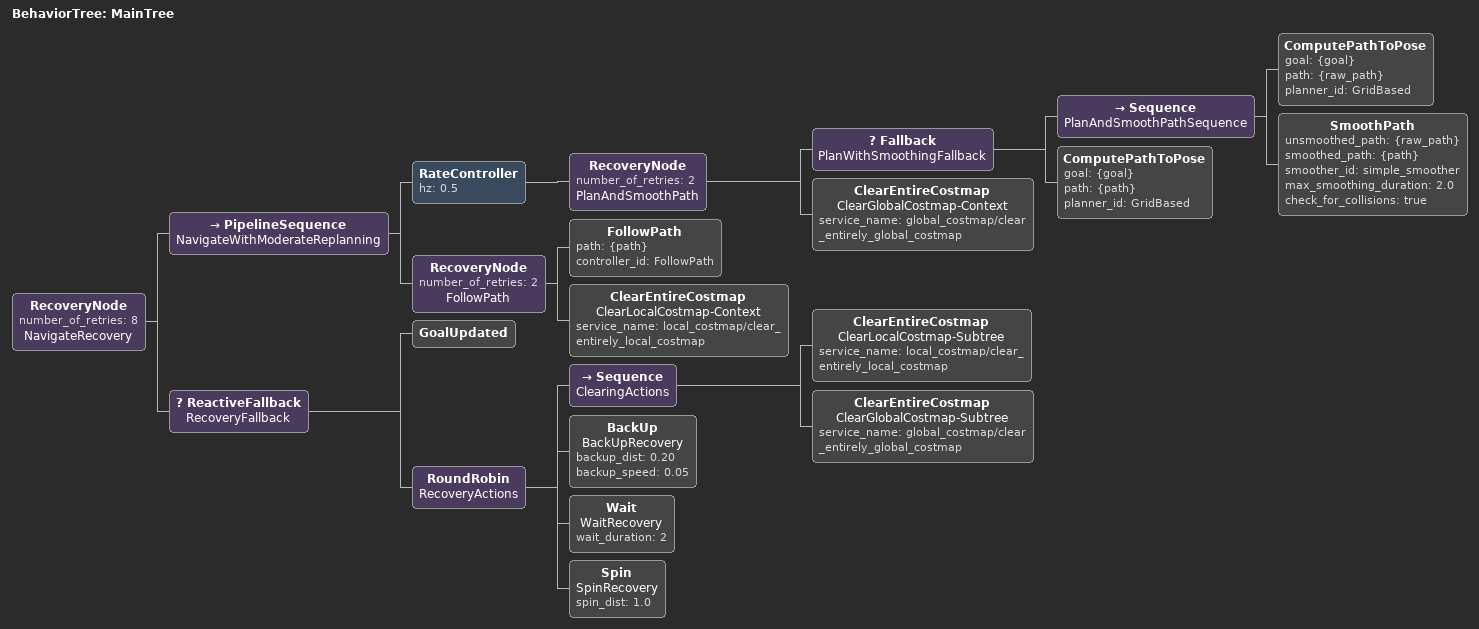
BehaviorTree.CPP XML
<!--
  稳定版导航树：
  1) 将重规划频率降低到 0.5Hz，避免长距离时持续重规划引发控制抖动。
  2) 规划后优先 SmoothPath；若平滑失败则回退原始路径，避免整单失败。
  3) FollowPath 失败先做局部恢复（清图 + 后退）再旋转，减少贴墙越转越卡。
-->
<root main_tree_to_execute="MainTree">
  <BehaviorTree ID="MainTree">
    <RecoveryNode number_of_retries="8" name="NavigateRecovery">
      <PipelineSequence name="NavigateWithModerateReplanning">
        <RateController hz="0.5">
          <RecoveryNode number_of_retries="2" name="PlanAndSmoothPath">
            <Fallback name="PlanWithSmoothingFallback">
              <Sequence name="PlanAndSmoothPathSequence">
                <ComputePathToPose goal="{goal}" path="{raw_path}" planner_id="GridBased"/>
                <SmoothPath
                  unsmoothed_path="{raw_path}"
                  smoothed_path="{path}"
                  smoother_id="simple_smoother"
                  max_smoothing_duration="2.0"
                  check_for_collisions="true"/>
              </Sequence>
              <ComputePathToPose goal="{goal}" path="{path}" planner_id="GridBased"/>
            </Fallback>
            <ClearEntireCostmap
              name="ClearGlobalCostmap-Context"
              service_name="global_costmap/clear_entirely_global_costmap"/>
          </RecoveryNode>
        </RateController>
        <RecoveryNode number_of_retries="2" name="FollowPath">
          <FollowPath path="{path}" controller_id="FollowPath"/>
          <ClearEntireCostmap
            name="ClearLocalCostmap-Context"
            service_name="local_costmap/clear_entirely_local_costmap"/>
        </RecoveryNode>
      </PipelineSequence>
      <ReactiveFallback name="RecoveryFallback">
        <GoalUpdated/>
        <RoundRobin name="RecoveryActions">
          <Sequence name="ClearingActions">
            <ClearEntireCostmap
              name="ClearLocalCostmap-Subtree"
              service_name="local_costmap/clear_entirely_local_costmap"/>
            <ClearEntireCostmap
              name="ClearGlobalCostmap-Subtree"
              service_name="global_costmap/clear_entirely_global_costmap"/>
          </Sequence>
          <BackUp name="BackUpRecovery" backup_dist="0.20" backup_speed="0.05"/>
          <Wait name="WaitRecovery" wait_duration="2"/>
          <Spin name="SpinRecovery" spin_dist="1.0"/>
        </RoundRobin>
      </ReactiveFallback>
    </RecoveryNode>
  </BehaviorTree>
</root>
